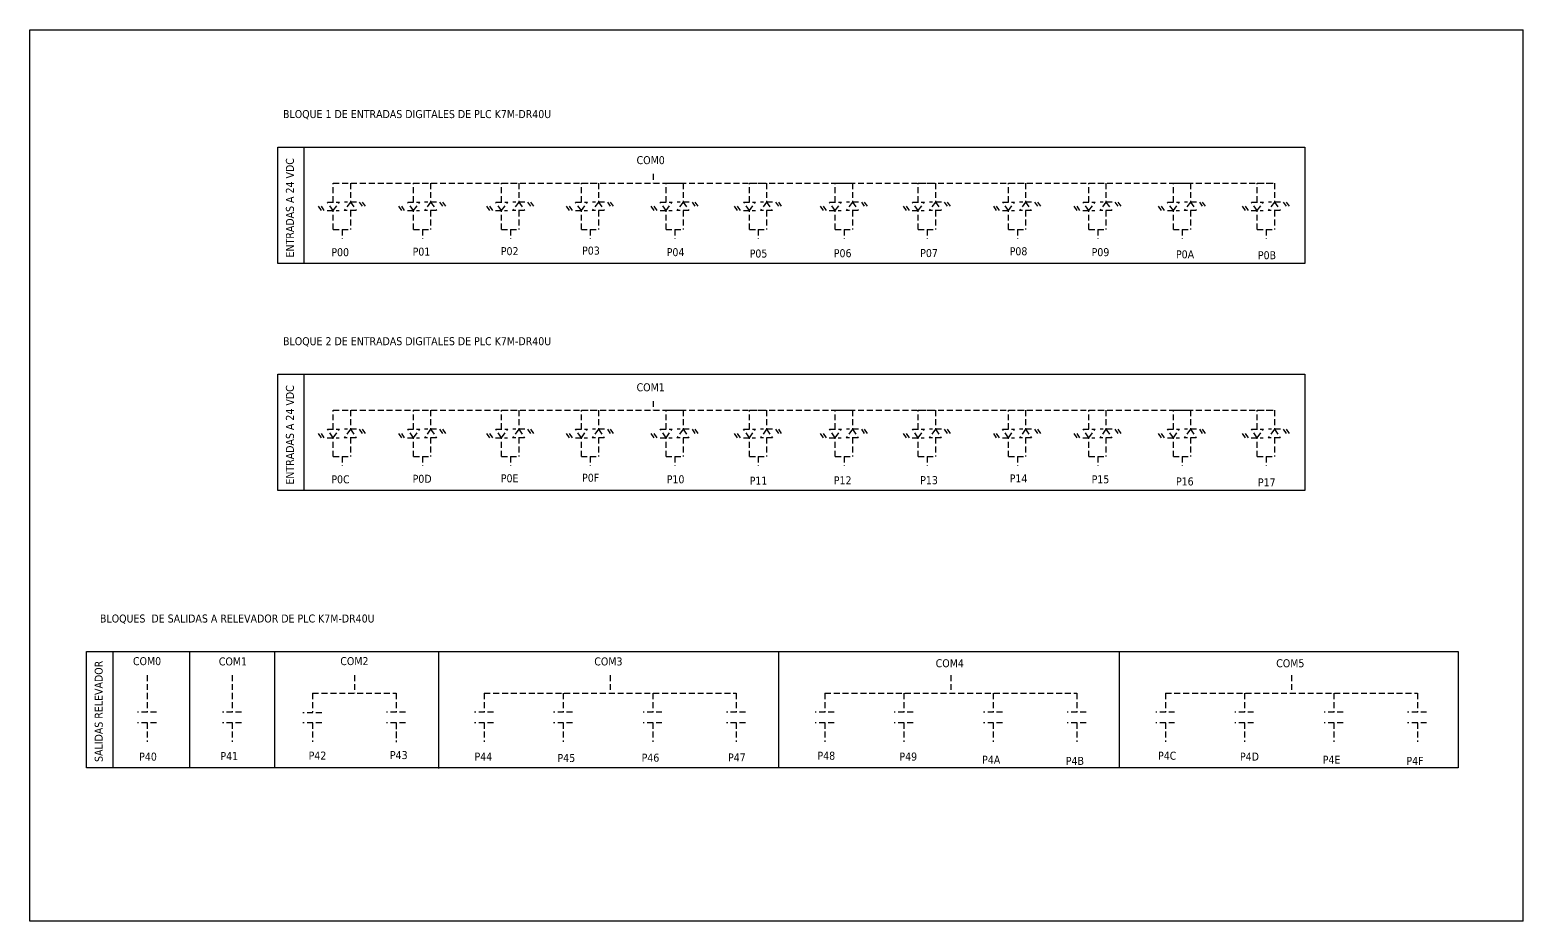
# Model space of a CAD drawing. Header units: millimetres. Extents: x 655 to 3836, y 2239 to 3519.
# Drawn here: x 3276 to 3836, y 2884 to 3218 of the extents above; entities that cross this region are included whole.
import ezdxf

# ---------------------------------------------------------------- set-up
doc = ezdxf.new("R2010")
doc.units = ezdxf.units.MM
doc.linetypes.add('LÍNEAS_OCULTAS2', pattern=[4.7625, 3.175, -1.5875])
doc.layers.add('Capa1', color=7, linetype='LÍNEAS_OCULTAS2')
doc.styles.add('Tahoma', font='tahoma.ttf')

msp = doc.modelspace()

# ---------------------------------------------------------------- linework, layer by layer
for p, q in [((3276.181, 2884.265), (3276.181, 3218.265)), ((3276.181, 3218.265), (3835.924, 3218.265)), ((3835.924, 2884.265), (3835.924, 3218.265)), ((3378.938, 3174.322), (3378.938, 3130.754)), ((3378.938, 3089.2), (3378.938, 3045.632)), ((3307.263, 2985.278), (3307.263, 2941.709)), ((3336.169, 2941.709), (3336.169, 2985.278)), ((3368.05, 2941.709), (3368.05, 2985.278)), ((3429.5, 2941.504), (3429.5, 2985.072)), ((3556.971, 2941.709), (3556.971, 2985.278)), ((3684.627, 2941.709), (3684.627, 2985.278)), ((3835.924, 2884.265), (3276.181, 2884.265))]:
    msp.add_line(p, q)
for points in [[(3369.101, 3174.322), (3754.116, 3174.322), (3754.116, 3130.754), (3369.101, 3130.754)], [(3369.101, 3089.2), (3754.116, 3089.2), (3754.116, 3045.632), (3369.101, 3045.632)], [(3297.382, 2985.278), (3811.617, 2985.278), (3811.617, 2941.709), (3297.382, 2941.709)]]:
    msp.add_lwpolyline(points, close=True)
at = {"layer": 'Capa1', "ltscale": 0.7}
for p, q in [((3509.782, 3164.285), (3509.782, 3160.839)), ((3389.914, 3153.739), (3389.914, 3160.839)), ((3389.914, 3160.839), (3396.312, 3160.839)), ((3389.914, 3160.839), (3742.67, 3160.839)), ((3396.312, 3160.839), (3396.312, 3153.739)), ((3420.009, 3153.739), (3420.009, 3160.839)), ((3420.009, 3160.839), (3426.407, 3160.839)), ((3426.407, 3160.839), (3426.407, 3153.739)), ((3453.025, 3153.739), (3453.025, 3160.839)), ((3453.025, 3160.839), (3459.423, 3160.839)), ((3459.423, 3160.839), (3459.423, 3153.739)), ((3482.906, 3153.739), (3482.906, 3160.839)), ((3482.906, 3160.839), (3489.304, 3160.839)), ((3489.304, 3160.839), (3489.304, 3153.739)), ((3514.649, 3153.739), (3514.649, 3160.839)), ((3514.649, 3160.839), (3521.047, 3160.839)), ((3521.047, 3160.839), (3521.047, 3153.739)), ((3545.909, 3153.739), (3545.909, 3160.839)), ((3545.909, 3160.839), (3552.307, 3160.839)), ((3552.307, 3160.839), (3552.307, 3153.739)), ((3578.1, 3153.739), (3578.1, 3160.839)), ((3578.1, 3160.839), (3584.498, 3160.839)), ((3584.498, 3160.839), (3584.498, 3153.739)), ((3609.201, 3153.739), (3609.201, 3160.839)), ((3609.201, 3160.839), (3615.599, 3160.839)), ((3615.599, 3160.839), (3615.599, 3153.739)), ((3643.021, 3153.739), (3643.021, 3160.839)), ((3643.021, 3160.839), (3649.419, 3160.839)), ((3649.419, 3160.839), (3649.419, 3153.739)), ((3673.163, 3153.739), (3673.163, 3160.839)), ((3673.163, 3160.839), (3679.561, 3160.839)), ((3679.561, 3160.839), (3679.561, 3153.739)), ((3704.81, 3153.739), (3704.81, 3160.839)), ((3704.81, 3160.839), (3711.208, 3160.839)), ((3711.208, 3160.839), (3711.208, 3153.739)), ((3736.272, 3153.739), (3736.272, 3160.839)), ((3736.272, 3160.839), (3742.67, 3160.839)), ((3742.67, 3160.839), (3742.67, 3153.739)), ((3385.46, 3150.547), (3384.359, 3152.143)), ((3386.56, 3150.547), (3385.46, 3152.143)), ((3387.713, 3153.739), (3392.211, 3153.739)), ((3389.914, 3150.547), (3387.713, 3153.739)), ((3389.914, 3150.547), (3392.211, 3153.739)), ((3396.312, 3153.739), (3394.015, 3150.547)), ((3398.566, 3153.739), (3394.068, 3153.739)), ((3396.312, 3153.739), (3398.513, 3150.547)), ((3399.666, 3153.739), (3400.766, 3152.143)), ((3400.766, 3153.739), (3401.867, 3152.143)), ((3415.555, 3150.547), (3414.455, 3152.143)), ((3416.655, 3150.547), (3415.555, 3152.143)), ((3417.809, 3153.739), (3422.306, 3153.739)), ((3420.009, 3150.547), (3417.809, 3153.739)), ((3420.009, 3150.547), (3422.306, 3153.739)), ((3426.407, 3153.739), (3424.11, 3150.547)), ((3428.661, 3153.739), (3424.164, 3153.739)), ((3426.407, 3153.739), (3428.608, 3150.547)), ((3429.761, 3153.739), (3430.862, 3152.143)), ((3430.862, 3153.739), (3431.962, 3152.143)), ((3448.571, 3150.547), (3447.471, 3152.143)), ((3449.671, 3150.547), (3448.571, 3152.143)), ((3450.825, 3153.739), (3455.322, 3153.739)), ((3453.025, 3150.547), (3450.825, 3153.739)), ((3453.025, 3150.547), (3455.322, 3153.739)), ((3459.423, 3153.739), (3457.126, 3150.547)), ((3461.677, 3153.739), (3457.179, 3153.739)), ((3459.423, 3153.739), (3461.624, 3150.547)), ((3462.777, 3153.739), (3463.878, 3152.143)), ((3463.878, 3153.739), (3464.978, 3152.143)), ((3478.452, 3150.547), (3477.352, 3152.143)), ((3479.552, 3150.547), (3478.452, 3152.143)), ((3480.706, 3153.739), (3485.203, 3153.739)), ((3482.906, 3150.547), (3480.706, 3153.739)), ((3482.906, 3150.547), (3485.203, 3153.739)), ((3489.304, 3153.739), (3487.007, 3150.547)), ((3491.558, 3153.739), (3487.06, 3153.739)), ((3489.304, 3153.739), (3491.505, 3150.547)), ((3492.658, 3153.739), (3493.759, 3152.143)), ((3493.759, 3153.739), (3494.859, 3152.143)), ((3510.195, 3150.547), (3509.095, 3152.143)), ((3511.295, 3150.547), (3510.195, 3152.143)), ((3512.449, 3153.739), (3516.946, 3153.739)), ((3514.649, 3150.547), (3512.449, 3153.739)), ((3514.649, 3150.547), (3516.946, 3153.739)), ((3521.047, 3153.739), (3518.75, 3150.547)), ((3523.301, 3153.739), (3518.803, 3153.739)), ((3521.047, 3153.739), (3523.248, 3150.547)), ((3524.401, 3153.739), (3525.502, 3152.143)), ((3525.502, 3153.739), (3526.602, 3152.143)), ((3541.454, 3150.547), (3540.354, 3152.143)), ((3542.555, 3150.547), (3541.454, 3152.143)), ((3543.708, 3153.739), (3548.206, 3153.739)), ((3545.909, 3150.547), (3543.708, 3153.739)), ((3545.909, 3150.547), (3548.206, 3153.739)), ((3552.307, 3153.739), (3550.01, 3150.547)), ((3554.56, 3153.739), (3550.063, 3153.739)), ((3552.307, 3153.739), (3554.507, 3150.547)), ((3555.661, 3153.739), (3556.761, 3152.143)), ((3556.761, 3153.739), (3557.861, 3152.143)), ((3573.646, 3150.547), (3572.546, 3152.143)), ((3574.746, 3150.547), (3573.646, 3152.143)), ((3575.9, 3153.739), (3580.397, 3153.739)), ((3578.1, 3150.547), (3575.9, 3153.739)), ((3578.1, 3150.547), (3580.397, 3153.739)), ((3584.498, 3153.739), (3582.201, 3150.547)), ((3586.752, 3153.739), (3582.255, 3153.739)), ((3584.498, 3153.739), (3586.699, 3150.547)), ((3587.852, 3153.739), (3588.953, 3152.143)), ((3588.953, 3153.739), (3590.053, 3152.143)), ((3604.747, 3150.547), (3603.646, 3152.143)), ((3605.847, 3150.547), (3604.747, 3152.143)), ((3607, 3153.739), (3611.498, 3153.739)), ((3609.201, 3150.547), (3607, 3153.739)), ((3609.201, 3150.547), (3611.498, 3153.739)), ((3615.599, 3153.739), (3613.302, 3150.547)), ((3617.853, 3153.739), (3613.355, 3153.739)), ((3615.599, 3153.739), (3617.8, 3150.547)), ((3618.953, 3153.739), (3620.053, 3152.143)), ((3620.053, 3153.739), (3621.154, 3152.143)), ((3638.567, 3150.547), (3637.466, 3152.143)), ((3639.667, 3150.547), (3638.567, 3152.143)), ((3640.821, 3153.739), (3645.318, 3153.739)), ((3643.021, 3150.547), (3640.821, 3153.739)), ((3643.021, 3150.547), (3645.318, 3153.739)), ((3649.419, 3153.739), (3647.122, 3150.547)), ((3651.673, 3153.739), (3647.175, 3153.739)), ((3649.419, 3153.739), (3651.62, 3150.547)), ((3652.773, 3153.739), (3653.874, 3152.143)), ((3653.874, 3153.739), (3654.974, 3152.143)), ((3668.709, 3150.547), (3667.609, 3152.143)), ((3669.809, 3150.547), (3668.709, 3152.143)), ((3670.963, 3153.739), (3675.46, 3153.739)), ((3673.163, 3150.547), (3670.963, 3153.739)), ((3673.163, 3150.547), (3675.46, 3153.739)), ((3679.561, 3153.739), (3677.264, 3150.547)), ((3681.815, 3153.739), (3677.317, 3153.739)), ((3679.561, 3153.739), (3681.762, 3150.547)), ((3682.915, 3153.739), (3684.016, 3152.143)), ((3684.016, 3153.739), (3685.116, 3152.143)), ((3700.355, 3150.547), (3699.255, 3152.143)), ((3701.456, 3150.547), (3700.355, 3152.143)), ((3702.609, 3153.739), (3707.107, 3153.739)), ((3704.81, 3150.547), (3702.609, 3153.739)), ((3704.81, 3150.547), (3707.107, 3153.739)), ((3711.208, 3153.739), (3708.911, 3150.547)), ((3713.461, 3153.739), (3708.964, 3153.739)), ((3711.208, 3153.739), (3713.408, 3150.547)), ((3714.562, 3153.739), (3715.662, 3152.143)), ((3715.662, 3153.739), (3716.762, 3152.143)), ((3731.818, 3150.547), (3730.717, 3152.143)), ((3732.918, 3150.547), (3731.818, 3152.143)), ((3734.071, 3153.739), (3738.569, 3153.739)), ((3736.272, 3150.547), (3734.071, 3153.739)), ((3736.272, 3150.547), (3738.569, 3153.739)), ((3742.67, 3153.739), (3740.373, 3150.547)), ((3744.924, 3153.739), (3740.426, 3153.739)), ((3742.67, 3153.739), (3744.871, 3150.547)), ((3746.024, 3153.739), (3747.124, 3152.143)), ((3747.124, 3153.739), (3748.225, 3152.143)), ((3387.66, 3150.547), (3392.158, 3150.547)), ((3389.914, 3143.448), (3389.914, 3150.547)), ((3398.513, 3150.547), (3394.015, 3150.547)), ((3398.513, 3150.547), (3394.015, 3150.547)), ((3396.312, 3150.547), (3396.312, 3143.448)), ((3417.756, 3150.547), (3422.253, 3150.547)), ((3420.009, 3143.448), (3420.009, 3150.547)), ((3428.608, 3150.547), (3424.11, 3150.547)), ((3428.608, 3150.547), (3424.11, 3150.547)), ((3426.407, 3150.547), (3426.407, 3143.448)), ((3450.771, 3150.547), (3455.269, 3150.547)), ((3453.025, 3143.448), (3453.025, 3150.547)), ((3461.624, 3150.547), (3457.126, 3150.547)), ((3461.624, 3150.547), (3457.126, 3150.547)), ((3459.423, 3150.547), (3459.423, 3143.448)), ((3480.653, 3150.547), (3485.15, 3150.547)), ((3482.906, 3143.448), (3482.906, 3150.547)), ((3491.505, 3150.547), (3487.007, 3150.547)), ((3491.505, 3150.547), (3487.007, 3150.547)), ((3489.304, 3150.547), (3489.304, 3143.448)), ((3512.395, 3150.547), (3516.893, 3150.547)), ((3514.649, 3143.448), (3514.649, 3150.547)), ((3523.248, 3150.547), (3518.75, 3150.547)), ((3523.248, 3150.547), (3518.75, 3150.547)), ((3521.047, 3150.547), (3521.047, 3143.448)), ((3543.655, 3150.547), (3548.152, 3150.547)), ((3545.909, 3143.448), (3545.909, 3150.547)), ((3554.507, 3150.547), (3550.01, 3150.547)), ((3554.507, 3150.547), (3550.01, 3150.547)), ((3552.307, 3150.547), (3552.307, 3143.448)), ((3575.847, 3150.547), (3580.344, 3150.547)), ((3578.1, 3143.448), (3578.1, 3150.547)), ((3586.699, 3150.547), (3582.201, 3150.547)), ((3586.699, 3150.547), (3582.201, 3150.547)), ((3584.498, 3150.547), (3584.498, 3143.448)), ((3606.947, 3150.547), (3611.445, 3150.547)), ((3609.201, 3143.448), (3609.201, 3150.547)), ((3617.8, 3150.547), (3613.302, 3150.547)), ((3617.8, 3150.547), (3613.302, 3150.547)), ((3615.599, 3150.547), (3615.599, 3143.448)), ((3640.767, 3150.547), (3645.265, 3150.547)), ((3643.021, 3143.448), (3643.021, 3150.547)), ((3651.62, 3150.547), (3647.122, 3150.547)), ((3651.62, 3150.547), (3647.122, 3150.547)), ((3649.419, 3150.547), (3649.419, 3143.448)), ((3670.909, 3150.547), (3675.407, 3150.547)), ((3673.163, 3143.448), (3673.163, 3150.547)), ((3681.762, 3150.547), (3677.264, 3150.547)), ((3681.762, 3150.547), (3677.264, 3150.547)), ((3679.561, 3150.547), (3679.561, 3143.448)), ((3702.556, 3150.547), (3707.053, 3150.547)), ((3704.81, 3143.448), (3704.81, 3150.547)), ((3713.408, 3150.547), (3708.911, 3150.547)), ((3713.408, 3150.547), (3708.911, 3150.547)), ((3711.208, 3150.547), (3711.208, 3143.448)), ((3734.018, 3150.547), (3738.516, 3150.547)), ((3736.272, 3143.448), (3736.272, 3150.547)), ((3744.871, 3150.547), (3740.373, 3150.547)), ((3744.871, 3150.547), (3740.373, 3150.547)), ((3742.67, 3150.547), (3742.67, 3143.448)), ((3389.914, 3143.448), (3396.312, 3143.448)), ((3389.914, 3143.448), (3396.312, 3143.448)), ((3393.24, 3143.448), (3393.24, 3140.002)), ((3420.009, 3143.448), (3426.407, 3143.448)), ((3420.009, 3143.448), (3426.407, 3143.448)), ((3423.336, 3143.448), (3423.336, 3140.002)), ((3453.025, 3143.448), (3459.423, 3143.448)), ((3453.025, 3143.448), (3459.423, 3143.448)), ((3456.351, 3143.448), (3456.351, 3140.002)), ((3482.906, 3143.448), (3489.304, 3143.448)), ((3482.906, 3143.448), (3489.304, 3143.448)), ((3486.233, 3143.448), (3486.233, 3140.002)), ((3514.649, 3143.448), (3521.047, 3143.448)), ((3514.649, 3143.448), (3521.047, 3143.448)), ((3517.975, 3143.448), (3517.975, 3140.002)), ((3545.909, 3143.448), (3552.307, 3143.448)), ((3545.909, 3143.448), (3552.307, 3143.448)), ((3549.235, 3143.448), (3549.235, 3140.002)), ((3578.1, 3143.448), (3584.498, 3143.448)), ((3578.1, 3143.448), (3584.498, 3143.448)), ((3581.427, 3143.448), (3581.427, 3140.002)), ((3609.201, 3143.448), (3615.599, 3143.448)), ((3609.201, 3143.448), (3615.599, 3143.448)), ((3612.527, 3143.448), (3612.527, 3140.002)), ((3643.021, 3143.448), (3649.419, 3143.448)), ((3643.021, 3143.448), (3649.419, 3143.448)), ((3646.347, 3143.448), (3646.347, 3140.002)), ((3673.163, 3143.448), (3679.561, 3143.448)), ((3673.163, 3143.448), (3679.561, 3143.448)), ((3676.489, 3143.448), (3676.489, 3140.002)), ((3704.81, 3143.448), (3711.208, 3143.448)), ((3704.81, 3143.448), (3711.208, 3143.448)), ((3708.136, 3143.448), (3708.136, 3140.002)), ((3736.272, 3143.448), (3742.67, 3143.448)), ((3736.272, 3143.448), (3742.67, 3143.448)), ((3739.598, 3143.448), (3739.598, 3140.002)), ((3509.782, 3079.163), (3509.782, 3075.716)), ((3389.914, 3068.617), (3389.914, 3075.716)), ((3389.914, 3075.716), (3396.312, 3075.716)), ((3389.914, 3075.716), (3742.67, 3075.716)), ((3396.312, 3075.716), (3396.312, 3068.617)), ((3420.009, 3068.617), (3420.009, 3075.716)), ((3420.009, 3075.716), (3426.407, 3075.716)), ((3426.407, 3075.716), (3426.407, 3068.617)), ((3453.025, 3068.617), (3453.025, 3075.716)), ((3453.025, 3075.716), (3459.423, 3075.716)), ((3459.423, 3075.716), (3459.423, 3068.617)), ((3482.906, 3068.617), (3482.906, 3075.716)), ((3482.906, 3075.716), (3489.304, 3075.716)), ((3489.304, 3075.716), (3489.304, 3068.617)), ((3514.649, 3068.617), (3514.649, 3075.716)), ((3514.649, 3075.716), (3521.047, 3075.716)), ((3521.047, 3075.716), (3521.047, 3068.617)), ((3545.909, 3068.617), (3545.909, 3075.716)), ((3545.909, 3075.716), (3552.307, 3075.716)), ((3552.307, 3075.716), (3552.307, 3068.617)), ((3578.1, 3068.617), (3578.1, 3075.716)), ((3578.1, 3075.716), (3584.498, 3075.716)), ((3584.498, 3075.716), (3584.498, 3068.617)), ((3609.201, 3068.617), (3609.201, 3075.716)), ((3609.201, 3075.716), (3615.599, 3075.716)), ((3615.599, 3075.716), (3615.599, 3068.617)), ((3643.021, 3068.617), (3643.021, 3075.716)), ((3643.021, 3075.716), (3649.419, 3075.716)), ((3649.419, 3075.716), (3649.419, 3068.617)), ((3673.163, 3068.617), (3673.163, 3075.716)), ((3673.163, 3075.716), (3679.561, 3075.716)), ((3679.561, 3075.716), (3679.561, 3068.617)), ((3704.81, 3068.617), (3704.81, 3075.716)), ((3704.81, 3075.716), (3711.208, 3075.716)), ((3711.208, 3075.716), (3711.208, 3068.617)), ((3736.272, 3068.617), (3736.272, 3075.716)), ((3736.272, 3075.716), (3742.67, 3075.716)), ((3742.67, 3075.716), (3742.67, 3068.617)), ((3387.713, 3068.617), (3392.211, 3068.617)), ((3389.914, 3065.425), (3387.713, 3068.617)), ((3389.914, 3065.425), (3392.211, 3068.617)), ((3396.312, 3068.617), (3394.015, 3065.425)), ((3398.566, 3068.617), (3394.068, 3068.617)), ((3396.312, 3068.617), (3398.513, 3065.425)), ((3399.666, 3068.617), (3400.766, 3067.021)), ((3400.766, 3068.617), (3401.867, 3067.021)), ((3417.809, 3068.617), (3422.306, 3068.617)), ((3420.009, 3065.425), (3417.809, 3068.617)), ((3420.009, 3065.425), (3422.306, 3068.617)), ((3426.407, 3068.617), (3424.11, 3065.425)), ((3428.661, 3068.617), (3424.164, 3068.617)), ((3426.407, 3068.617), (3428.608, 3065.425)), ((3429.761, 3068.617), (3430.862, 3067.021)), ((3430.862, 3068.617), (3431.962, 3067.021)), ((3450.825, 3068.617), (3455.322, 3068.617)), ((3453.025, 3065.425), (3450.825, 3068.617)), ((3453.025, 3065.425), (3455.322, 3068.617)), ((3459.423, 3068.617), (3457.126, 3065.425)), ((3461.677, 3068.617), (3457.179, 3068.617)), ((3459.423, 3068.617), (3461.624, 3065.425)), ((3462.777, 3068.617), (3463.878, 3067.021)), ((3463.878, 3068.617), (3464.978, 3067.021)), ((3480.706, 3068.617), (3485.203, 3068.617)), ((3482.906, 3065.425), (3480.706, 3068.617)), ((3482.906, 3065.425), (3485.203, 3068.617)), ((3489.304, 3068.617), (3487.007, 3065.425)), ((3491.558, 3068.617), (3487.06, 3068.617)), ((3489.304, 3068.617), (3491.505, 3065.425)), ((3492.658, 3068.617), (3493.759, 3067.021)), ((3493.759, 3068.617), (3494.859, 3067.021)), ((3512.449, 3068.617), (3516.946, 3068.617)), ((3514.649, 3065.425), (3512.449, 3068.617)), ((3514.649, 3065.425), (3516.946, 3068.617)), ((3521.047, 3068.617), (3518.75, 3065.425)), ((3523.301, 3068.617), (3518.803, 3068.617)), ((3521.047, 3068.617), (3523.248, 3065.425)), ((3524.401, 3068.617), (3525.502, 3067.021)), ((3525.502, 3068.617), (3526.602, 3067.021)), ((3543.708, 3068.617), (3548.206, 3068.617)), ((3545.909, 3065.425), (3543.708, 3068.617)), ((3545.909, 3065.425), (3548.206, 3068.617)), ((3552.307, 3068.617), (3550.01, 3065.425)), ((3554.56, 3068.617), (3550.063, 3068.617)), ((3552.307, 3068.617), (3554.507, 3065.425)), ((3555.661, 3068.617), (3556.761, 3067.021)), ((3556.761, 3068.617), (3557.861, 3067.021)), ((3575.9, 3068.617), (3580.397, 3068.617)), ((3578.1, 3065.425), (3575.9, 3068.617)), ((3578.1, 3065.425), (3580.397, 3068.617)), ((3584.498, 3068.617), (3582.201, 3065.425)), ((3586.752, 3068.617), (3582.255, 3068.617)), ((3584.498, 3068.617), (3586.699, 3065.425)), ((3587.852, 3068.617), (3588.953, 3067.021)), ((3588.953, 3068.617), (3590.053, 3067.021)), ((3607, 3068.617), (3611.498, 3068.617)), ((3609.201, 3065.425), (3607, 3068.617)), ((3609.201, 3065.425), (3611.498, 3068.617)), ((3615.599, 3068.617), (3613.302, 3065.425)), ((3617.853, 3068.617), (3613.355, 3068.617)), ((3615.599, 3068.617), (3617.8, 3065.425)), ((3618.953, 3068.617), (3620.053, 3067.021)), ((3620.053, 3068.617), (3621.154, 3067.021)), ((3640.821, 3068.617), (3645.318, 3068.617)), ((3643.021, 3065.425), (3640.821, 3068.617)), ((3643.021, 3065.425), (3645.318, 3068.617)), ((3649.419, 3068.617), (3647.122, 3065.425)), ((3651.673, 3068.617), (3647.175, 3068.617)), ((3649.419, 3068.617), (3651.62, 3065.425)), ((3652.773, 3068.617), (3653.874, 3067.021)), ((3653.874, 3068.617), (3654.974, 3067.021)), ((3670.963, 3068.617), (3675.46, 3068.617)), ((3673.163, 3065.425), (3670.963, 3068.617)), ((3673.163, 3065.425), (3675.46, 3068.617)), ((3679.561, 3068.617), (3677.264, 3065.425)), ((3681.815, 3068.617), (3677.317, 3068.617)), ((3679.561, 3068.617), (3681.762, 3065.425)), ((3682.915, 3068.617), (3684.016, 3067.021)), ((3684.016, 3068.617), (3685.116, 3067.021)), ((3702.609, 3068.617), (3707.107, 3068.617)), ((3704.81, 3065.425), (3702.609, 3068.617)), ((3704.81, 3065.425), (3707.107, 3068.617)), ((3711.208, 3068.617), (3708.911, 3065.425)), ((3713.461, 3068.617), (3708.964, 3068.617)), ((3711.208, 3068.617), (3713.408, 3065.425)), ((3714.562, 3068.617), (3715.662, 3067.021)), ((3715.662, 3068.617), (3716.762, 3067.021)), ((3734.071, 3068.617), (3738.569, 3068.617)), ((3736.272, 3065.425), (3734.071, 3068.617)), ((3736.272, 3065.425), (3738.569, 3068.617)), ((3742.67, 3068.617), (3740.373, 3065.425)), ((3744.924, 3068.617), (3740.426, 3068.617)), ((3742.67, 3068.617), (3744.871, 3065.425)), ((3746.024, 3068.617), (3747.124, 3067.021)), ((3747.124, 3068.617), (3748.225, 3067.021)), ((3385.46, 3065.425), (3384.359, 3067.021)), ((3386.56, 3065.425), (3385.46, 3067.021)), ((3387.66, 3065.425), (3392.158, 3065.425)), ((3389.914, 3058.326), (3389.914, 3065.425)), ((3398.513, 3065.425), (3394.015, 3065.425)), ((3398.513, 3065.425), (3394.015, 3065.425)), ((3396.312, 3065.425), (3396.312, 3058.326)), ((3415.555, 3065.425), (3414.455, 3067.021)), ((3416.655, 3065.425), (3415.555, 3067.021)), ((3417.756, 3065.425), (3422.253, 3065.425)), ((3420.009, 3058.326), (3420.009, 3065.425)), ((3428.608, 3065.425), (3424.11, 3065.425)), ((3428.608, 3065.425), (3424.11, 3065.425)), ((3426.407, 3065.425), (3426.407, 3058.326)), ((3448.571, 3065.425), (3447.471, 3067.021)), ((3449.671, 3065.425), (3448.571, 3067.021)), ((3450.771, 3065.425), (3455.269, 3065.425)), ((3453.025, 3058.326), (3453.025, 3065.425)), ((3461.624, 3065.425), (3457.126, 3065.425)), ((3461.624, 3065.425), (3457.126, 3065.425)), ((3459.423, 3065.425), (3459.423, 3058.326)), ((3478.452, 3065.425), (3477.352, 3067.021)), ((3479.552, 3065.425), (3478.452, 3067.021)), ((3480.653, 3065.425), (3485.15, 3065.425)), ((3482.906, 3058.326), (3482.906, 3065.425)), ((3491.505, 3065.425), (3487.007, 3065.425)), ((3491.505, 3065.425), (3487.007, 3065.425)), ((3489.304, 3065.425), (3489.304, 3058.326)), ((3510.195, 3065.425), (3509.095, 3067.021)), ((3511.295, 3065.425), (3510.195, 3067.021)), ((3512.395, 3065.425), (3516.893, 3065.425)), ((3514.649, 3058.326), (3514.649, 3065.425)), ((3523.248, 3065.425), (3518.75, 3065.425)), ((3523.248, 3065.425), (3518.75, 3065.425)), ((3521.047, 3065.425), (3521.047, 3058.326)), ((3541.454, 3065.425), (3540.354, 3067.021)), ((3542.555, 3065.425), (3541.454, 3067.021)), ((3543.655, 3065.425), (3548.152, 3065.425)), ((3545.909, 3058.326), (3545.909, 3065.425)), ((3554.507, 3065.425), (3550.01, 3065.425)), ((3554.507, 3065.425), (3550.01, 3065.425)), ((3552.307, 3065.425), (3552.307, 3058.326)), ((3573.646, 3065.425), (3572.546, 3067.021)), ((3574.746, 3065.425), (3573.646, 3067.021)), ((3575.847, 3065.425), (3580.344, 3065.425)), ((3578.1, 3058.326), (3578.1, 3065.425)), ((3586.699, 3065.425), (3582.201, 3065.425)), ((3586.699, 3065.425), (3582.201, 3065.425)), ((3584.498, 3065.425), (3584.498, 3058.326)), ((3604.747, 3065.425), (3603.646, 3067.021)), ((3605.847, 3065.425), (3604.747, 3067.021)), ((3606.947, 3065.425), (3611.445, 3065.425)), ((3609.201, 3058.326), (3609.201, 3065.425)), ((3617.8, 3065.425), (3613.302, 3065.425)), ((3617.8, 3065.425), (3613.302, 3065.425)), ((3615.599, 3065.425), (3615.599, 3058.326)), ((3638.567, 3065.425), (3637.466, 3067.021)), ((3639.667, 3065.425), (3638.567, 3067.021)), ((3640.767, 3065.425), (3645.265, 3065.425)), ((3643.021, 3058.326), (3643.021, 3065.425)), ((3651.62, 3065.425), (3647.122, 3065.425)), ((3651.62, 3065.425), (3647.122, 3065.425)), ((3649.419, 3065.425), (3649.419, 3058.326)), ((3668.709, 3065.425), (3667.609, 3067.021)), ((3669.809, 3065.425), (3668.709, 3067.021)), ((3670.909, 3065.425), (3675.407, 3065.425)), ((3673.163, 3058.326), (3673.163, 3065.425)), ((3681.762, 3065.425), (3677.264, 3065.425)), ((3681.762, 3065.425), (3677.264, 3065.425)), ((3679.561, 3065.425), (3679.561, 3058.326)), ((3700.355, 3065.425), (3699.255, 3067.021)), ((3701.456, 3065.425), (3700.355, 3067.021)), ((3702.556, 3065.425), (3707.053, 3065.425)), ((3704.81, 3058.326), (3704.81, 3065.425)), ((3713.408, 3065.425), (3708.911, 3065.425)), ((3713.408, 3065.425), (3708.911, 3065.425)), ((3711.208, 3065.425), (3711.208, 3058.326)), ((3731.818, 3065.425), (3730.717, 3067.021)), ((3732.918, 3065.425), (3731.818, 3067.021)), ((3734.018, 3065.425), (3738.516, 3065.425)), ((3736.272, 3058.326), (3736.272, 3065.425)), ((3744.871, 3065.425), (3740.373, 3065.425)), ((3744.871, 3065.425), (3740.373, 3065.425)), ((3742.67, 3065.425), (3742.67, 3058.326)), ((3389.914, 3058.326), (3396.312, 3058.326)), ((3389.914, 3058.326), (3396.312, 3058.326)), ((3393.24, 3058.326), (3393.24, 3054.88)), ((3420.009, 3058.326), (3426.407, 3058.326)), ((3420.009, 3058.326), (3426.407, 3058.326)), ((3423.336, 3058.326), (3423.336, 3054.88)), ((3453.025, 3058.326), (3459.423, 3058.326)), ((3453.025, 3058.326), (3459.423, 3058.326)), ((3456.351, 3058.326), (3456.351, 3054.88)), ((3482.906, 3058.326), (3489.304, 3058.326)), ((3482.906, 3058.326), (3489.304, 3058.326)), ((3486.233, 3058.326), (3486.233, 3054.88)), ((3514.649, 3058.326), (3521.047, 3058.326)), ((3514.649, 3058.326), (3521.047, 3058.326)), ((3517.975, 3058.326), (3517.975, 3054.88)), ((3545.909, 3058.326), (3552.307, 3058.326)), ((3545.909, 3058.326), (3552.307, 3058.326)), ((3549.235, 3058.326), (3549.235, 3054.88)), ((3578.1, 3058.326), (3584.498, 3058.326)), ((3578.1, 3058.326), (3584.498, 3058.326)), ((3581.427, 3058.326), (3581.427, 3054.88)), ((3609.201, 3058.326), (3615.599, 3058.326)), ((3609.201, 3058.326), (3615.599, 3058.326)), ((3612.527, 3058.326), (3612.527, 3054.88)), ((3643.021, 3058.326), (3649.419, 3058.326)), ((3643.021, 3058.326), (3649.419, 3058.326)), ((3646.347, 3058.326), (3646.347, 3054.88)), ((3673.163, 3058.326), (3679.561, 3058.326)), ((3673.163, 3058.326), (3679.561, 3058.326)), ((3676.489, 3058.326), (3676.489, 3054.88)), ((3704.81, 3058.326), (3711.208, 3058.326)), ((3704.81, 3058.326), (3711.208, 3058.326)), ((3708.136, 3058.326), (3708.136, 3054.88)), ((3736.272, 3058.326), (3742.67, 3058.326)), ((3736.272, 3058.326), (3742.67, 3058.326)), ((3739.598, 3058.326), (3739.598, 3054.88)), ((3320.169, 2976.462), (3320.169, 2969.662)), ((3352.05, 2976.462), (3352.05, 2969.248)), ((3397.844, 2976.462), (3397.844, 2969.662)), ((3493.745, 2976.462), (3493.745, 2969.662)), ((3621.401, 2976.462), (3621.401, 2969.662)), ((3749.058, 2976.462), (3749.058, 2969.662)), ((3320.169, 2969.662), (3320.169, 2962.563)), ((3352.05, 2969.662), (3352.05, 2962.563)), ((3382.187, 2969.662), (3413.5, 2969.662)), ((3382.187, 2969.662), (3382.187, 2962.563)), ((3413.5, 2969.662), (3413.5, 2962.563)), ((3446.518, 2969.662), (3540.971, 2969.662)), ((3446.518, 2969.662), (3446.518, 2962.563)), ((3476.146, 2969.662), (3476.146, 2962.563)), ((3509.658, 2969.662), (3509.658, 2962.563)), ((3540.971, 2969.662), (3540.971, 2962.563)), ((3574.175, 2969.662), (3668.627, 2969.662)), ((3574.175, 2969.662), (3574.175, 2962.563)), ((3603.803, 2969.662), (3603.803, 2962.563)), ((3637.314, 2969.662), (3637.314, 2962.563)), ((3668.627, 2969.662), (3668.627, 2962.563)), ((3701.831, 2969.662), (3796.284, 2969.662)), ((3701.831, 2969.662), (3701.831, 2962.563)), ((3731.459, 2969.662), (3731.459, 2962.563)), ((3764.971, 2969.662), (3764.971, 2962.563)), ((3796.284, 2969.662), (3796.284, 2962.563)), ((3323.622, 2962.563), (3316.522, 2962.563)), ((3355.503, 2962.563), (3348.403, 2962.563)), ((3385.639, 2962.357), (3378.54, 2962.357)), ((3416.953, 2962.563), (3409.853, 2962.563)), ((3449.971, 2962.563), (3442.871, 2962.563)), ((3479.599, 2962.563), (3472.499, 2962.563)), ((3513.11, 2962.563), (3506.011, 2962.563)), ((3544.423, 2962.563), (3537.324, 2962.563)), ((3577.627, 2962.563), (3570.528, 2962.563)), ((3607.255, 2962.563), (3600.156, 2962.563)), ((3640.767, 2962.563), (3633.667, 2962.563)), ((3672.08, 2962.563), (3664.981, 2962.563)), ((3705.284, 2962.563), (3698.184, 2962.563)), ((3734.912, 2962.563), (3727.812, 2962.563)), ((3768.423, 2962.563), (3761.324, 2962.563)), ((3799.737, 2962.563), (3792.637, 2962.563)), ((3323.622, 2958.603), (3316.522, 2958.603)), ((3320.169, 2958.603), (3320.169, 2951.504)), ((3355.503, 2958.603), (3348.403, 2958.603)), ((3352.05, 2958.603), (3352.05, 2951.504)), ((3385.639, 2958.603), (3378.54, 2958.603)), ((3382.187, 2958.603), (3382.187, 2951.504)), ((3416.953, 2958.603), (3409.853, 2958.603)), ((3413.5, 2958.603), (3413.5, 2951.504)), ((3413.5, 2958.397), (3413.5, 2951.298)), ((3449.971, 2958.603), (3442.871, 2958.603)), ((3446.518, 2958.603), (3446.518, 2951.504)), ((3446.518, 2958.603), (3446.518, 2951.504)), ((3479.599, 2958.603), (3472.499, 2958.603)), ((3476.146, 2958.603), (3476.146, 2951.504)), ((3476.146, 2958.603), (3476.146, 2951.504)), ((3513.11, 2958.603), (3506.011, 2958.603)), ((3509.658, 2958.603), (3509.658, 2951.504)), ((3509.658, 2958.603), (3509.658, 2951.504)), ((3544.423, 2958.603), (3537.324, 2958.603)), ((3540.971, 2958.603), (3540.971, 2951.504)), ((3540.971, 2958.603), (3540.971, 2951.504)), ((3577.627, 2958.603), (3570.528, 2958.603)), ((3574.175, 2958.603), (3574.175, 2951.504)), ((3574.175, 2958.603), (3574.175, 2951.504)), ((3607.255, 2958.603), (3600.156, 2958.603)), ((3603.803, 2958.603), (3603.803, 2951.504)), ((3603.803, 2958.603), (3603.803, 2951.504)), ((3640.767, 2958.603), (3633.667, 2958.603)), ((3637.314, 2958.603), (3637.314, 2951.504)), ((3637.314, 2958.603), (3637.314, 2951.504)), ((3672.08, 2958.603), (3664.981, 2958.603)), ((3668.627, 2958.603), (3668.627, 2951.504)), ((3668.627, 2958.603), (3668.627, 2951.504)), ((3705.284, 2958.603), (3698.184, 2958.603)), ((3701.831, 2958.603), (3701.831, 2951.504)), ((3701.831, 2958.603), (3701.831, 2951.504)), ((3734.912, 2958.603), (3727.812, 2958.603)), ((3731.459, 2958.603), (3731.459, 2951.504)), ((3731.459, 2958.603), (3731.459, 2951.504)), ((3768.423, 2958.603), (3761.324, 2958.603)), ((3764.971, 2958.603), (3764.971, 2951.504)), ((3764.971, 2958.603), (3764.971, 2951.504)), ((3799.737, 2958.603), (3792.637, 2958.603)), ((3796.284, 2958.603), (3796.284, 2951.504)), ((3796.284, 2958.603), (3796.284, 2951.504))]:
    msp.add_line(p, q, dxfattribs=at)

# ---------------------------------------------------------------- texts
at = {"char_height": 3, "attachment_point": 1, "style": 'Tahoma'}
for s, insert, width in [('BLOQUE 1 DE ENTRADAS DIGITALES DE PLC K7M-DR40U', (3371.074, 3188.216), 116.2201), ('COM0', (3503.608, 3170.949), 15.27778), ('P00', (3389.19, 3136.453), 15.27778), ('P01', (3419.653, 3136.66), 15.27778), ('P02', (3452.716, 3136.838), 15.27778), ('P03', (3483.18, 3137.045), 15.27778), ('P04', (3514.905, 3136.467), 15.27778), ('P05', (3545.993, 3135.955), 15.27778), ('P06', (3577.534, 3136.07), 15.27778), ('P07', (3609.912, 3136.138), 15.27778), ('P08', (3643.452, 3136.802), 15.27778), ('P09', (3674.169, 3136.467), 15.27778), ('P0A', (3705.784, 3135.65), 15.27778), ('P0B', (3736.501, 3135.314), 15.27778), ('BLOQUE 2 DE ENTRADAS DIGITALES DE PLC K7M-DR40U', (3371.074, 3103.094), 116.2201), ('COM1', (3503.608, 3085.827), 15.27778), ('P0C', (3389.19, 3051.331), 15.27778), ('P0D', (3419.653, 3051.538), 15.27778), ('P0E', (3452.716, 3051.716), 15.27778), ('P0F', (3483.18, 3051.923), 15.27778), ('P10', (3514.905, 3051.345), 15.27778), ('P11', (3545.993, 3050.833), 15.27778), ('P12', (3577.534, 3050.948), 15.27778), ('P13', (3609.912, 3051.016), 15.27778), ('P14', (3643.452, 3051.68), 15.27778), ('P15', (3674.169, 3051.345), 15.27778), ('P16', (3705.784, 3050.528), 15.27778), ('P17', (3736.501, 3050.192), 15.27778), ('BLOQUES  DE SALIDAS A RELEVADOR DE PLC K7M-DR40U', (3302.454, 2999.171), 116.2201), ('COM0', (3314.827, 2983.193), 15.27778), ('COM1', (3347.018, 2983.094), 15.27778), ('COM2', (3392.55, 2983.211), 15.27778), ('COM3', (3487.754, 2983.095), 15.27778), ('COM4', (3615.719, 2982.405), 15.27778), ('COM5', (3743.375, 2982.405), 15.27778), ('P40', (3317.148, 2947.409), 15.27778), ('P41', (3347.611, 2947.616), 15.27778), ('P42', (3380.674, 2947.794), 15.27778), ('P43', (3411.138, 2948.001), 15.27778), ('P44', (3442.863, 2947.422), 15.27778), ('P45', (3473.951, 2946.911), 15.27778), ('P46', (3505.492, 2947.026), 15.27778), ('P47', (3537.87, 2947.093), 15.27778), ('P48', (3571.409, 2947.757), 15.27778), ('P49', (3602.127, 2947.422), 15.27778), ('P4A', (3633.133, 2946.256), 15.27778), ('P4B', (3664.504, 2945.821), 15.27778), ('P4C', (3699.066, 2947.757), 15.27778), ('P4D', (3729.783, 2947.422), 15.27778), ('P4E', (3760.79, 2946.256), 15.27778), ('P4F', (3792.161, 2945.821), 15.27778)]:
    msp.add_mtext(s, dxfattribs=dict(at, insert=insert, width=width))
at = {"char_height": 3, "width": 53.74005, "attachment_point": 1, "rotation": 90, "style": 'Tahoma'}
for s, insert in [('ENTRADAS A 24 VDC', (3372.157, 3132.963)), ('ENTRADAS A 24 VDC', (3372.157, 3047.841)), ('SALIDAS RELEVADOR', (3300.481, 2943.918))]:
    msp.add_mtext(s, dxfattribs=dict(at, insert=insert))

doc.saveas('drawing.dxf')
